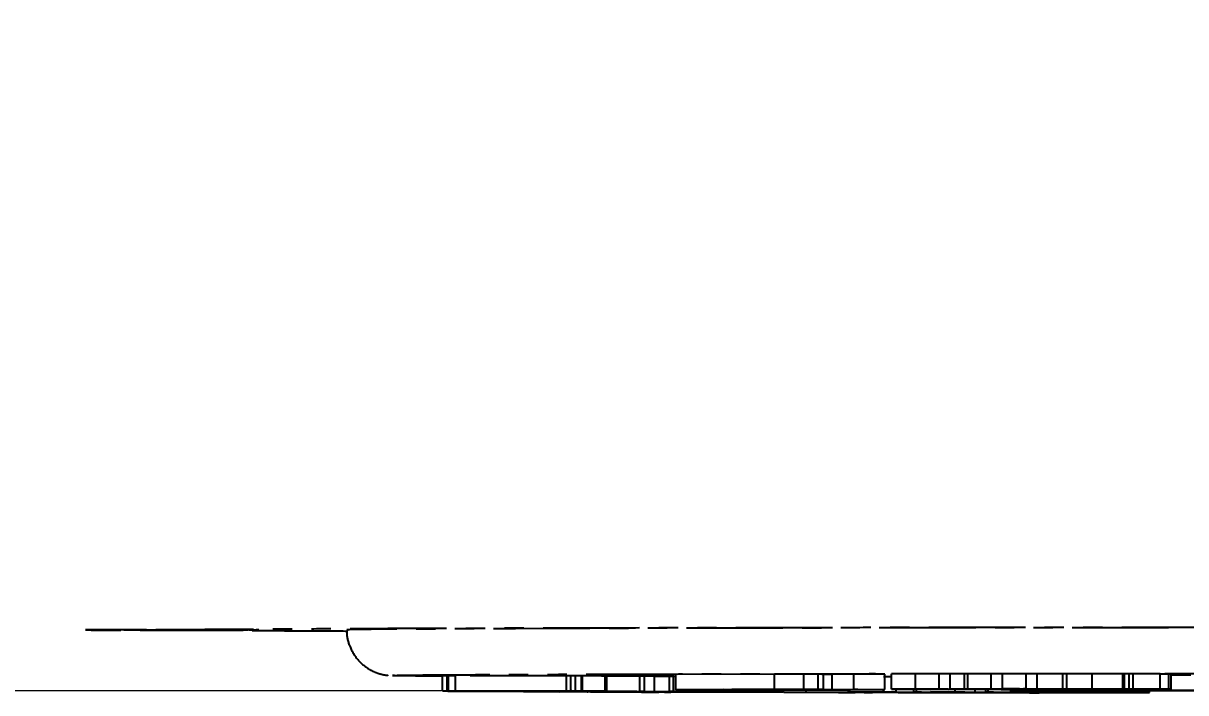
# Model space of a CAD drawing. Header units: millimetres. Extents: x 1953 to 4389, y 564 to 2287.
# Drawn here: x 2845.3 to 2921.8, y 712.4 to 756.5 of the extents above; entities that cross this region are included whole.
import ezdxf

# ---------------------------------------------------------------- set-up
doc = ezdxf.new("R2010")
doc.units = ezdxf.units.MM
doc.linetypes.add('PHANTOM', pattern=[12.7, 6.35, -1.27, 1.27, -1.27, 1.27, -1.27])
doc.layers.add('AM_5', color=3, linetype='Continuous', lineweight=25)
doc.styles.add('SLDTEXTSTYLE1', font='txt.shx', dxfattribs={"width": 0.7, "bigfont": 'gbcbig.shx'})
doc.dimstyles.new('SLDDIMSTYLE12$0', dxfattribs={"dimtxt": 12, "dimasz": 10, "dimexe": 0, "dimexo": 0.0625, "dimgap": 0.875, "dimtad": 1, "dimdec": 1, "dimlfac": 1.8, "dimrnd": 1e-09, "dimzin": 12, "dimdsep": 46, "dimtxsty": 'SLDTEXTSTYLE1', "dimcen": 0.09, "dimdle": 8.16, "dimclrd": 3, "dimclre": 3, "dimadec": 0, "dimazin": 3, "dimtfac": 1, "dimtdec": 1, "dimtofl": 0, "dimtmove": 0, "dimatfit": 3, "dimfxl": 0, "dimfrac": 2, "dimtolj": 1, "dimlwd": 5, "dimlwe": 5, "dimarcsym": 0})

# ---------------------------------------------------------------- blocks, each defined once
blk = doc.blocks.new('*D68')
at = {"layer": 'AM_5', "color": 3, "lineweight": 5, "transparency": 16777216}
blk.add_line((2873.724, 757.634), (2744.271, 757.634), dxfattribs=at)
at = {"layer": 'AM_5', "color": 3, "linetype": 'Continuous', "lineweight": 5, "transparency": 16777216}
for p, q in [((2744.271, 747.634), (2744.271, 722.562)), ((2872.828, 712.562), (2744.271, 712.562))]:
    blk.add_line(p, q, dxfattribs=at)
at = {"layer": 'AM_5', "color": 3, "transparency": 16777216}
for points in [[(2742.604, 747.634), (2745.937, 747.634), (2744.271, 757.634)], [(2742.604, 722.562), (2745.937, 722.562), (2744.271, 712.562)]]:
    blk.add_solid(points, dxfattribs=at)
at = {"layer": 'Defpoints', "color": 0, "transparency": 16777216}
for p in [(2873.786, 757.634), (2744.271, 712.562), (2872.891, 712.562)]:
    blk.add_point(p, dxfattribs=at)
at = {"layer": 'AM_5', "color": 0, "transparency": 16777216, "insert": (2737.396, 735.098), "char_height": 12, "attachment_point": 5, "rotation": 90, "style": 'SLDTEXTSTYLE1'}
blk.add_mtext('\\A1;45', dxfattribs=at)

msp = doc.modelspace()

# ---------------------------------------------------------------- linework, layer by layer
at = {"color": 7, "linetype": 'PHANTOM', "lineweight": 25}
for p, q in [((2869.586, 713.579), (2869.64, 713.582)), ((2873.197, 713.562), (2872.891, 713.562)), ((2872.891, 712.562), (2872.891, 713.562)), ((2873.261, 713.561), (2873.197, 713.562)), ((2873.197, 712.562), (2873.197, 713.562)), ((2873.261, 713.561), (2873.261, 712.561)), ((2881.051, 713.563), (2873.75, 713.56)), ((2873.75, 712.56), (2873.75, 713.56)), ((2881.051, 712.563), (2881.051, 713.563)), ((2881.629, 713.565), (2881.323, 713.565)), ((2881.323, 712.565), (2881.323, 713.565)), ((2882.039, 713.56), (2881.629, 713.565)), ((2881.629, 712.565), (2881.629, 713.565)), ((2882.095, 713.558), (2882.039, 713.56)), ((2882.039, 712.56), (2882.039, 713.56)), ((2882.098, 712.558), (2882.098, 713.558)), ((2883.599, 712.547), (2883.599, 713.547)), ((2883.702, 712.545), (2883.702, 713.545)), ((2885.867, 713.528), (2883.702, 713.525)), ((2885.867, 712.528), (2885.867, 713.528)), ((2886.159, 713.53), (2885.882, 713.529)), ((2885.882, 712.529), (2885.882, 713.529)), ((2886.845, 713.527), (2886.159, 713.53)), ((2886.159, 713.53), (2886.159, 712.53)), ((2886.845, 712.527), (2886.845, 713.527)), ((2887.822, 713.519), (2886.845, 713.518)), ((2888.099, 713.522), (2887.822, 713.521)), ((2887.822, 712.521), (2887.822, 713.521)), ((2888.244, 713.521), (2888.099, 713.522)), ((2888.099, 712.522), (2888.099, 713.522)), ((2894.735, 713.666), (2888.244, 713.646)), ((2888.244, 712.646), (2888.244, 713.646)), ((2896.666, 713.67), (2894.735, 713.669)), ((2894.735, 712.669), (2894.735, 713.669)), ((2896.666, 712.67), (2896.666, 713.67)), ((2897.619, 713.666), (2896.666, 713.665)), ((2897.619, 712.666), (2897.619, 713.666)), ((2898.538, 713.655), (2897.966, 713.656)), ((2897.966, 712.656), (2897.966, 713.656)), ((2899.967, 713.659), (2898.538, 713.655)), ((2898.538, 712.655), (2898.538, 713.655)), ((2901.993, 713.664), (2899.967, 713.663)), ((2899.967, 712.663), (2899.967, 713.663)), ((2901.993, 712.664), (2901.993, 713.664)), ((2904.027, 713.682), (2902.448, 713.68)), ((2902.448, 712.68), (2902.448, 713.68)), ((2905.589, 713.689), (2904.027, 713.689)), ((2904.027, 712.689), (2904.027, 713.689)), ((2905.589, 712.689), (2905.589, 713.689)), ((2906.303, 713.685), (2905.589, 713.687)), ((2907.238, 713.686), (2906.303, 713.685)), ((2906.303, 712.685), (2906.303, 713.685)), ((2907.469, 713.689), (2907.238, 713.686)), ((2907.238, 712.686), (2907.238, 713.686)), ((2908.992, 713.688), (2907.469, 713.689)), ((2907.469, 712.689), (2907.469, 713.689)), ((2909.753, 713.69), (2908.992, 713.689)), ((2908.992, 712.689), (2908.992, 713.689)), ((2911.317, 713.697), (2909.753, 713.697)), ((2909.753, 712.697), (2909.753, 713.697)), ((2911.317, 712.697), (2911.317, 713.697)), ((2912.031, 713.693), (2911.317, 713.695)), ((2913.723, 713.695), (2912.031, 713.693)), ((2912.031, 712.693), (2912.031, 713.693)), ((2913.978, 713.698), (2913.723, 713.695)), ((2913.723, 712.695), (2913.723, 713.695)), ((2915.642, 713.697), (2913.978, 713.698)), ((2913.978, 712.698), (2913.978, 713.698)), ((2915.642, 712.697), (2915.642, 713.697)), ((2917.782, 713.691), (2917.669, 713.691)), ((2917.669, 712.691), (2917.669, 713.691)), ((2917.782, 712.691), (2917.782, 713.691)), ((2918.087, 713.682), (2917.782, 713.681)), ((2918.357, 713.684), (2918.087, 713.682)), ((2918.087, 712.682), (2918.087, 713.682)), ((2920.122, 713.683), (2918.357, 713.684)), ((2918.357, 712.684), (2918.357, 713.684)), ((2920.122, 712.683), (2920.122, 713.683)), ((2920.692, 712.674), (2920.692, 713.674)), ((2920.857, 712.673), (2920.857, 713.673)), ((2873.282, 712.557), (2872.891, 712.562)), ((2872.891, 712.562), (2873.197, 712.562)), ((2873.197, 712.562), (2873.261, 712.561)), ((2873.572, 712.558), (2873.588, 712.557)), ((2873.75, 712.56), (2881.051, 712.563)), ((2881.197, 712.561), (2873.896, 712.559)), ((2874.744, 712.559), (2874.744, 712.543)), ((2878.196, 712.553), (2878.196, 712.56)), ((2878.207, 712.521), (2878.485, 712.522)), ((2879.153, 712.517), (2878.207, 712.521)), ((2878.485, 712.522), (2878.674, 712.521)), ((2879.431, 712.518), (2879.153, 712.517)), ((2879.242, 712.518), (2879.431, 712.518)), ((2879.255, 712.52), (2885.867, 712.528)), ((2885.639, 712.527), (2879.398, 712.52)), ((2879.431, 712.518), (2879.431, 712.52)), ((2880.596, 712.511), (2885.687, 712.526)), ((2880.596, 712.511), (2880.596, 712.521)), ((2880.739, 712.511), (2880.596, 712.511)), ((2887.997, 712.519), (2880.739, 712.511)), ((2881.378, 712.564), (2881.323, 712.565)), ((2881.323, 712.565), (2881.629, 712.565)), ((2881.629, 712.565), (2882.039, 712.56)), ((2882.039, 712.56), (2882.021, 712.558)), ((2886.845, 712.527), (2882.397, 712.514)), ((2882.397, 712.514), (2882.445, 712.513)), ((2882.445, 712.513), (2887.855, 712.519)), ((2882.445, 712.513), (2882.445, 712.514)), ((2882.597, 712.513), (2882.597, 712.505)), ((2882.941, 712.503), (2882.634, 712.504)), ((2885.21, 712.516), (2885.21, 712.513)), ((2885.687, 712.526), (2885.639, 712.527)), ((2885.882, 712.529), (2886.159, 712.53)), ((2886.025, 712.529), (2885.882, 712.529)), ((2887.67, 712.489), (2885.984, 712.494)), ((2885.984, 712.494), (2886.227, 712.494)), ((2886.159, 712.53), (2886.845, 712.527)), ((2886.227, 712.494), (2886.52, 712.493)), ((2887.134, 712.493), (2892.798, 712.503)), ((2887.622, 712.49), (2887.913, 712.49)), ((2893.278, 712.501), (2887.655, 712.492)), ((2887.913, 712.49), (2887.67, 712.489)), ((2887.822, 712.521), (2888.099, 712.522)), ((2888.011, 712.521), (2887.822, 712.521)), ((2887.847, 712.505), (2887.847, 712.519)), ((2887.855, 712.519), (2887.855, 712.521)), ((2887.913, 712.49), (2887.913, 712.492)), ((2888.099, 712.522), (2889.045, 712.518)), ((2888.244, 712.646), (2894.986, 712.667)), ((2889.112, 712.646), (2888.244, 712.646)), ((2888.768, 712.517), (2888.579, 712.518)), ((2889.045, 712.518), (2888.768, 712.517)), ((2889.045, 712.518), (2889.045, 712.646)), ((2891.385, 712.654), (2889.885, 712.649)), ((2890.05, 712.645), (2890.05, 712.65)), ((2890.05, 712.645), (2890.052, 712.645)), ((2890.052, 712.645), (2890.052, 712.65)), ((2890.394, 712.506), (2892.222, 712.507)), ((2890.548, 712.505), (2890.394, 712.506)), ((2890.609, 712.513), (2890.609, 712.645)), ((2890.989, 712.511), (2890.989, 712.645)), ((2896.016, 712.647), (2891.385, 712.654)), ((2893.355, 712.66), (2891.937, 712.656)), ((2891.937, 712.656), (2896.568, 712.649)), ((2892.222, 712.507), (2892.222, 712.645)), ((2892.222, 712.507), (2895.3, 712.499)), ((2892.937, 712.64), (2894.082, 712.641)), ((2897.986, 712.653), (2893.355, 712.66)), ((2893.471, 712.647), (2893.471, 712.651)), ((2894.023, 712.496), (2893.821, 712.496)), ((2896.666, 712.67), (2893.907, 712.662)), ((2893.907, 712.662), (2897.565, 712.656)), ((2895.3, 712.499), (2894.023, 712.496)), ((2894.032, 712.645), (2894.032, 712.65)), ((2894.082, 712.641), (2894.082, 712.65)), ((2894.082, 712.641), (2896.016, 712.647)), ((2901.993, 712.664), (2894.424, 712.64)), ((2894.735, 712.669), (2896.666, 712.67)), ((2894.986, 712.667), (2894.735, 712.669)), ((2895.3, 712.499), (2895.3, 712.643)), ((2895.315, 712.643), (2895.315, 712.475)), ((2895.934, 712.665), (2895.934, 712.668)), ((2895.934, 712.665), (2897.619, 712.666)), ((2896.568, 712.655), (2896.568, 712.649)), ((2896.568, 712.649), (2897.986, 712.653)), ((2896.795, 712.648), (2896.795, 712.483)), ((2897.966, 712.656), (2898.538, 712.655)), ((2898.538, 712.655), (2900.234, 712.66)), ((2898.943, 712.466), (2899.124, 712.467)), ((2901, 712.463), (2898.943, 712.466)), ((2899.124, 712.467), (2899.422, 712.466)), ((2899.746, 712.626), (2899.514, 712.625)), ((2899.746, 712.626), (2899.746, 712.657)), ((2899.967, 712.663), (2901.993, 712.664)), ((2900.234, 712.66), (2899.967, 712.663)), ((2900.048, 712.467), (2904.323, 712.48)), ((2902.707, 712.472), (2900.734, 712.466)), ((2900.88, 712.464), (2900.88, 712.466)), ((2901.181, 712.464), (2901.181, 712.467)), ((2901.919, 712.486), (2901.919, 712.664)), ((2902.448, 712.68), (2905.543, 712.684)), ((2903.308, 712.679), (2902.448, 712.68)), ((2904.034, 712.47), (2902.707, 712.472)), ((2902.756, 712.482), (2902.756, 712.68)), ((2905.009, 712.479), (2902.886, 712.472)), ((2902.886, 712.472), (2903.957, 712.471)), ((2903.918, 712.481), (2903.918, 712.681)), ((2903.918, 712.481), (2904.097, 712.482)), ((2904.175, 712.481), (2903.918, 712.481)), ((2903.957, 712.471), (2903.957, 712.475)), ((2904.027, 712.689), (2905.589, 712.689)), ((2904.097, 712.482), (2904.097, 712.681)), ((2904.097, 712.482), (2906.627, 712.478)), ((2904.506, 712.458), (2904.506, 712.477)), ((2905.299, 712.683), (2904.598, 712.682)), ((2904.654, 712.459), (2904.654, 712.478)), ((2904.998, 712.67), (2904.998, 712.682)), ((2904.998, 712.67), (2905.34, 712.675)), ((2905.206, 712.67), (2904.998, 712.67)), ((2905.589, 712.689), (2905.443, 712.688)), ((2905.443, 712.688), (2906.303, 712.685)), ((2905.54, 712.459), (2909.093, 712.473)), ((2906.232, 712.478), (2905.633, 712.479)), ((2906.167, 712.665), (2918.087, 712.682)), ((2907.025, 712.665), (2906.167, 712.665)), ((2908.135, 712.466), (2906.272, 712.458)), ((2906.29, 712.682), (2906.281, 712.681)), ((2906.303, 712.685), (2907.238, 712.686)), ((2909.039, 712.688), (2906.527, 712.684)), ((2906.527, 712.684), (2906.938, 712.683)), ((2906.627, 712.478), (2906.627, 712.665)), ((2906.781, 712.472), (2907.225, 712.474)), ((2906.938, 712.683), (2906.938, 712.685)), ((2907.238, 712.686), (2907.469, 712.689)), ((2907.433, 712.672), (2915.206, 712.682)), ((2908.296, 712.671), (2907.433, 712.672)), ((2907.469, 712.689), (2909.039, 712.688)), ((2907.958, 712.473), (2907.958, 712.667)), ((2909.46, 712.464), (2908.135, 712.466)), ((2909.825, 712.472), (2908.285, 712.466)), ((2908.285, 712.466), (2909.611, 712.465)), ((2912.991, 712.673), (2908.317, 712.667)), ((2909.054, 712.676), (2908.363, 712.674)), ((2908.649, 712.475), (2908.649, 712.668)), ((2908.879, 712.474), (2908.649, 712.475)), ((2908.649, 712.475), (2908.8, 712.475)), ((2908.8, 712.475), (2908.8, 712.668)), ((2908.8, 712.475), (2913.284, 712.47)), ((2908.992, 712.689), (2911.271, 712.692)), ((2909.853, 712.688), (2908.992, 712.689)), ((2909.039, 712.688), (2909.039, 712.689)), ((2909.093, 712.473), (2909.157, 712.473)), ((2917.124, 712.684), (2909.588, 712.674)), ((2909.611, 712.465), (2909.611, 712.471)), ((2909.658, 712.658), (2909.658, 712.669)), ((2909.866, 712.657), (2909.658, 712.658)), ((2909.727, 712.683), (2909.727, 712.688)), ((2909.753, 712.697), (2911.317, 712.697)), ((2911.4, 712.466), (2909.934, 712.46)), ((2910.294, 712.67), (2910.294, 712.606)), ((2910.294, 712.604), (2910.294, 712.606)), ((2910.294, 712.606), (2920.182, 712.606)), ((2911.334, 712.604), (2910.294, 712.604)), ((2910.294, 712.545), (2910.294, 712.604)), ((2910.294, 712.542), (2910.294, 712.545)), ((2910.294, 712.545), (2911.334, 712.545)), ((2918.372, 712.542), (2910.294, 712.542)), ((2911.714, 712.471), (2910.433, 712.472)), ((2910.711, 712.679), (2910.711, 712.694)), ((2910.937, 712.678), (2910.711, 712.679)), ((2910.973, 712.669), (2910.973, 712.671)), ((2910.973, 712.669), (2912.624, 712.669)), ((2910.977, 712.466), (2910.977, 712.472)), ((2910.977, 712.466), (2911.127, 712.466)), ((2911.127, 712.466), (2911.127, 712.472)), ((2911.127, 712.466), (2911.4, 712.466)), ((2911.317, 712.697), (2911.134, 712.696)), ((2911.134, 712.696), (2912.031, 712.693)), ((2911.238, 712.687), (2911.142, 712.691)), ((2911.219, 712.453), (2914.001, 712.468)), ((2911.219, 712.453), (2911.219, 712.465)), ((2911.334, 712.545), (2911.334, 712.604)), ((2911.4, 712.466), (2911.4, 712.471)), ((2914.134, 712.466), (2911.508, 712.453)), ((2912.031, 712.693), (2913.723, 712.695)), ((2912.624, 712.669), (2912.116, 712.668)), ((2915.642, 712.697), (2912.311, 712.692)), ((2912.624, 712.669), (2912.624, 712.673)), ((2912.941, 712.466), (2912.662, 712.466)), ((2912.753, 712.664), (2912.753, 712.673)), ((2912.902, 712.663), (2912.753, 712.664)), ((2912.894, 712.548), (2912.894, 712.601)), ((2913.284, 712.47), (2912.941, 712.466)), ((2914.933, 712.667), (2912.991, 712.673)), ((2913.284, 712.47), (2913.284, 712.542)), ((2913.435, 712.469), (2913.435, 712.542)), ((2913.435, 712.469), (2913.552, 712.47)), ((2913.724, 712.469), (2913.435, 712.469)), ((2913.552, 712.542), (2913.552, 712.47)), ((2913.552, 712.47), (2914.949, 712.468)), ((2913.723, 712.695), (2913.978, 712.698)), ((2920.122, 712.683), (2913.811, 712.675)), ((2913.811, 712.675), (2915.791, 712.668)), ((2913.978, 712.698), (2915.642, 712.697)), ((2914.001, 712.468), (2914.046, 712.468)), ((2914.702, 712.684), (2914.052, 712.682)), ((2914.23, 712.466), (2914.134, 712.466)), ((2914.991, 712.448), (2914.23, 712.466)), ((2914.949, 712.468), (2914.949, 712.542)), ((2914.949, 712.468), (2915.673, 712.452)), ((2915.206, 712.682), (2915.46, 712.685)), ((2915.46, 712.685), (2917.124, 712.684)), ((2915.66, 712.675), (2915.66, 712.677)), ((2915.75, 712.674), (2915.66, 712.675)), ((2915.673, 712.452), (2915.673, 712.542)), ((2915.769, 712.452), (2915.769, 712.542)), ((2915.771, 712.577), (2915.771, 712.601)), ((2919.579, 712.577), (2915.771, 712.577)), ((2919.733, 712.574), (2915.771, 712.574)), ((2915.771, 712.574), (2915.771, 712.548)), ((2915.791, 712.668), (2915.791, 712.677)), ((2916.136, 712.666), (2916.136, 712.678)), ((2917.331, 712.604), (2919.232, 712.604)), ((2917.331, 712.545), (2917.331, 712.574)), ((2917.331, 712.545), (2918.372, 712.545)), ((2917.384, 712.466), (2917.384, 712.542)), ((2917.769, 712.465), (2917.384, 712.466)), ((2917.384, 712.466), (2917.501, 712.466)), ((2917.501, 712.466), (2917.501, 712.542)), ((2917.501, 712.466), (2919.427, 712.464)), ((2917.669, 712.691), (2917.782, 712.691)), ((2918.087, 712.682), (2918.357, 712.684)), ((2918.357, 712.684), (2920.122, 712.683)), ((2918.372, 712.545), (2918.372, 712.574)), ((2918.372, 712.545), (2918.372, 712.542)), ((2919.427, 712.464), (2919.31, 712.464)), ((2919.427, 712.464), (2919.427, 712.574)), ((2925.3, 712.542), (2919.733, 712.574)), ((2920.182, 712.606), (2920.182, 712.672)), ((2900.88, 712.464), (2901.181, 712.464)), ((2901.181, 712.464), (2901, 712.463)), ((2904.506, 712.458), (2904.654, 712.459)), ((2909.173, 712.453), (2904.506, 712.458)), ((2904.654, 712.459), (2904.93, 712.459)), ((2906.484, 712.457), (2906.484, 712.459)), ((2906.484, 712.457), (2907.675, 712.456)), ((2907.675, 712.456), (2907.675, 712.464)), ((2910.643, 712.456), (2909.173, 712.453)), ((2909.661, 712.46), (2909.761, 712.461)), ((2909.934, 712.46), (2909.661, 712.46)), ((2910.127, 712.452), (2910.127, 712.455)), ((2910.127, 712.452), (2910.244, 712.453)), ((2912.053, 712.45), (2910.127, 712.452)), ((2910.244, 712.453), (2910.244, 712.455)), ((2910.244, 712.453), (2910.63, 712.452)), ((2910.464, 712.457), (2910.464, 712.462)), ((2910.464, 712.457), (2910.643, 712.456)), ((2910.63, 712.452), (2910.63, 712.456)), ((2910.643, 712.456), (2910.643, 712.463)), ((2911.786, 712.451), (2911.786, 712.454)), ((2911.786, 712.451), (2912.171, 712.451)), ((2912.171, 712.451), (2912.053, 712.45)), ((2912.171, 712.451), (2912.171, 712.456)), ((2915.28, 712.448), (2914.991, 712.448)), ((2918.335, 712.464), (2915.28, 712.448)), ((2915.673, 712.452), (2915.769, 712.452)), ((2915.769, 712.452), (2918.046, 712.464)), ((2918.046, 712.464), (2918.091, 712.464)), ((2919.31, 712.464), (2918.925, 712.464))]:
    msp.add_line(p, q, dxfattribs=at)
at = {"color": 7, "linetype": 'PHANTOM', "lineweight": 25, "flags": 128}
for points in [[(2860.786, 716.579), (2860.609, 716.576), (2860.089, 716.574), (2859.263, 716.571), (2858.186, 716.57), (2856.932, 716.568), (2855.586, 716.568), (2854.24, 716.568), (2852.986, 716.57), (2851.909, 716.571), (2851.083, 716.574), (2850.563, 716.576), (2850.386, 716.579), (2850.563, 716.582), (2851.083, 716.585), (2851.909, 716.587), (2852.986, 716.589), (2854.24, 716.59), (2855.586, 716.59), (2856.932, 716.59), (2858.186, 716.589), (2859.263, 716.587), (2860.089, 716.585), (2860.609, 716.582), (2860.786, 716.579)], [(2853.406, 716.567), (2853.337, 716.586), (2853.331, 716.589)], [(2860.361, 716.549), (2860.169, 716.568), (2860.099, 716.585)], [(3009.586, 716.579), (3009.541, 716.585), (3009.185, 716.595), (3008.475, 716.606), (3007.414, 716.617), (3006.008, 716.627), (3004.263, 716.637), (3002.189, 716.647), (2999.795, 716.656), (2997.094, 716.665), (2994.099, 716.674), (2990.825, 716.682), (2987.288, 716.69), (2983.506, 716.697), (2979.498, 716.704), (2975.283, 716.71), (2970.883, 716.715), (2966.32, 716.72), (2961.616, 716.723), (2956.795, 716.727), (2951.88, 716.729), (2946.897, 716.731), (2941.87, 716.732), (2936.824, 716.732), (2931.784, 716.731), (2926.776, 716.73), (2921.824, 716.728), (2916.954, 716.725), (2912.188, 716.722), (2907.551, 716.717), (2903.067, 716.712), (2898.757, 716.707), (2894.643, 716.701), (2890.745, 716.694), (2887.084, 716.686), (2883.676, 716.678), (2880.539, 716.67), (2877.689, 716.661), (2875.14, 716.652), (2872.905, 716.642), (2870.994, 716.632), (2869.418, 716.622), (2868.184, 716.611), (2867.297, 716.601), (2866.764, 716.59), (2866.586, 716.579), (2866.586, 716.579)]]:
    msp.add_lwpolyline(points, dxfattribs=at)
at = {"color": 7, "linetype": 'PHANTOM', "lineweight": 25}
for points, knots in [([(2853.406, 716.592), (2852.852, 716.591), (2851.719, 716.59), (2850.409, 716.587), (2849.572, 716.583), (2849.295, 716.579), (2849.572, 716.575), (2850.409, 716.571), (2851.719, 716.568), (2852.852, 716.567), (2853.406, 716.567)], [0, 0, 0, 0, 0.122089, 0.25, 0.377911, 0.5, 0.622089, 0.75, 0.877911, 1, 1, 1, 1]), ([(2860.361, 716.609), (2860.127, 716.607), (2859.652, 716.604), (2858.067, 716.598), (2855.975, 716.594), (2854.253, 716.592), (2853.406, 716.592)], [0, 0, 0, 0, 0.245796, 0.5, 0.754204, 1, 1, 1, 1]), ([(2853.406, 716.567), (2854.253, 716.566), (2855.975, 716.564), (2858.067, 716.56), (2859.652, 716.555), (2860.127, 716.551), (2860.361, 716.549)], [0, 0, 0, 0, 0.245796, 0.5, 0.754204, 1, 1, 1, 1]), ([(2923.952, 716.745), (2921.456, 716.744), (2916.419, 716.742), (2909.042, 716.736), (2901.8, 716.73), (2894.821, 716.721), (2888.218, 716.711), (2882.124, 716.699), (2876.632, 716.686), (2871.82, 716.672), (2867.757, 716.657), (2864.488, 716.641), (2861.949, 716.625), (2860.887, 716.615), (2860.361, 716.609)], [0, 0, 0, 0, 0.079959, 0.161371, 0.244142, 0.328893, 0.414217, 0.5, 0.585778, 0.671102, 0.755858, 0.838624, 0.920039, 1, 1, 1, 1]), ([(2860.361, 716.549), (2860.892, 716.544), (2861.966, 716.533), (2864.101, 716.519), (2865.904, 716.511), (2866.6, 716.508)], [0, 0, 0, 0, 0.376395, 0.759633, 1, 1, 1, 1]), ([(2866.607, 716.577), (2866.6, 716.525), (2866.551, 716.151), (2866.767, 715.449), (2867.255, 714.601), (2867.911, 714.051), (2868.498, 713.769), (2868.909, 713.65), (2869.194, 713.601), (2869.264, 713.595), (2869.306, 713.591)], [0, 0, 0, 0, 0.030661, 0.221524, 0.412563, 0.604262, 0.714262, 0.802035, 0.882755, 1, 1, 1, 1]), ([(2872.891, 713.535), (2872.672, 713.536), (2871.717, 713.542), (2870.687, 713.552), (2869.744, 713.566), (2869.639, 713.575), (2869.586, 713.579)], [0, 0, 0, 0, 0.093549, 0.407564, 0.703776, 1, 1, 1, 1]), ([(2869.64, 713.582), (2869.688, 713.585), (2869.795, 713.593), (2870.664, 713.606), (2872.145, 713.62), (2874.321, 713.633), (2877.151, 713.647), (2880.665, 713.659), (2884.819, 713.672), (2889.563, 713.683), (2894.824, 713.693), (2900.516, 713.702), (2906.539, 713.709), (2912.762, 713.715), (2919.127, 713.72), (2925.48, 713.723), (2931.819, 713.725), (2938.086, 713.726), (2944.353, 713.725), (2950.692, 713.723), (2957.044, 713.72), (2963.41, 713.715), (2969.633, 713.709), (2975.656, 713.702), (2981.348, 713.693), (2986.609, 713.683), (2991.353, 713.672), (2995.507, 713.659), (2999.021, 713.647), (3001.851, 713.633), (3004.026, 713.62), (3005.508, 713.606), (3006.379, 713.593), (3006.486, 713.585), (3006.534, 713.582)], [0, 0, 0, 0, 0.023828, 0.053273, 0.084485, 0.115699, 0.147957, 0.180726, 0.213842, 0.247136, 0.28043, 0.313546, 0.346314, 0.378573, 0.409785, 0.440999, 0.470442, 0.499888, 0.529332, 0.558778, 0.58999, 0.621203, 0.653462, 0.68623, 0.719347, 0.752641, 0.785934, 0.819051, 0.851819, 0.884078, 0.915289, 0.946503, 0.975948, 1, 1, 1, 1]), ([(2873.75, 713.56), (2873.682, 713.56), (2873.581, 713.56), (2873.452, 713.56), (2873.369, 713.561), (2873.298, 713.561), (2873.275, 713.561), (2873.261, 713.561)], [0, 0, 0, 0, 0.282258, 0.415886, 0.550305, 0.716557, 1, 1, 1, 1]), ([(2881.379, 713.564), (2881.381, 713.564), (2881.386, 713.564), (2881.34, 713.563), (2881.249, 713.563), (2881.144, 713.563), (2881.071, 713.563), (2881.051, 713.563)], [0, 0, 0, 0, 0.132695, 0.344902, 0.557282, 0.875523, 1, 1, 1, 1]), ([(2883.599, 713.547), (2883.469, 713.548), (2883.226, 713.549), (2882.624, 713.55), (2882.224, 713.55), (2882.098, 713.55)], [0, 0, 0, 0, 0.440415, 0.822801, 1, 1, 1, 1]), ([(2883.682, 713.545), (2883.677, 713.546), (2883.671, 713.546), (2883.61, 713.547), (2883.599, 713.547)], [0, 0, 0, 0, 0.8307195, 1, 1, 1, 1]), ([(2897.966, 713.656), (2897.931, 713.656), (2897.869, 713.658), (2897.743, 713.659), (2897.658, 713.66), (2897.619, 713.661)], [0, 0, 0, 0, 0.408182, 0.725272, 1, 1, 1, 1]), ([(2902.448, 713.485), (2902.433, 713.485), (2902.336, 713.485), (2902.11, 713.486), (2901.919, 713.486)], [0, 0, 0, 0, 0.156668, 1, 1, 1, 1]), ([(2917.669, 713.691), (2916.999, 713.691), (2916.321, 713.69), (2915.651, 713.69), (2915.642, 713.69)], [0, 0, 0, 0, 0.986687, 1, 1, 1, 1]), ([(2920.692, 713.674), (2920.58, 713.674), (2920.422, 713.675), (2920.191, 713.675), (2920.122, 713.675)], [0, 0, 0, 0, 0.700719, 1, 1, 1, 1]), ([(2920.855, 713.673), (2920.842, 713.673), (2920.815, 713.674), (2920.735, 713.674), (2920.692, 713.674)], [0, 0, 0, 0, 0.457866, 1, 1, 1, 1]), ([(2922.152, 713.606), (2922.045, 713.606), (2921.625, 713.606), (2921.185, 713.606), (2920.857, 713.606)], [0, 0, 0, 0, 0.254888, 1, 1, 1, 1]), ([(2873.261, 712.561), (2873.279, 712.561), (2873.305, 712.561), (2873.4, 712.56), (2873.495, 712.56), (2873.615, 712.56), (2873.704, 712.56), (2873.75, 712.56)], [0, 0, 0, 0, 0.35696, 0.506296, 0.628832, 0.807113, 1, 1, 1, 1]), ([(2878.472, 712.551), (2877.804, 712.551), (2876.742, 712.551), (2875.348, 712.551), (2874.414, 712.552), (2873.703, 712.554), (2873.404, 712.556), (2873.301, 712.557), (2873.282, 712.557)], [0, 0, 0, 0, 0.298114, 0.474394, 0.620068, 0.765882, 0.956507, 1, 1, 1, 1]), ([(2873.896, 712.559), (2873.846, 712.559), (2873.758, 712.559), (2873.657, 712.558), (2873.594, 712.558), (2873.585, 712.558), (2873.581, 712.558)], [0, 0, 0, 0, 0.290202, 0.50382, 0.763034, 1, 1, 1, 1]), ([(2873.588, 712.557), (2873.682, 712.557), (2873.862, 712.555), (2874.539, 712.554), (2875.555, 712.553), (2876.823, 712.553), (2877.758, 712.553), (2878.196, 712.553)], [0, 0, 0, 0, 0.1795953, 0.3437589, 0.4958271, 0.7636966, 1, 1, 1, 1]), ([(2874.775, 712.543), (2874.767, 712.543), (2874.725, 712.544), (2875.019, 712.545), (2875.703, 712.547), (2876.921, 712.549), (2877.918, 712.55), (2878.41, 712.55)], [0, 0, 0, 0, 0.036608, 0.183936, 0.408772, 0.708665, 1, 1, 1, 1]), ([(2880.072, 712.538), (2879.417, 712.538), (2878.304, 712.537), (2876.803, 712.538), (2875.815, 712.538), (2875.14, 712.54), (2874.939, 712.541), (2874.834, 712.541)], [0, 0, 0, 0, 0.333285, 0.566687, 0.735011, 0.863042, 1, 1, 1, 1]), ([(2875.135, 712.542), (2875.104, 712.542), (2875.045, 712.543), (2875.236, 712.544), (2875.695, 712.545), (2876.84, 712.547), (2877.944, 712.548), (2878.693, 712.548)], [0, 0, 0, 0, 0.098439, 0.192959, 0.327087, 0.54288, 1, 1, 1, 1]), ([(2879.789, 712.54), (2879.144, 712.54), (2878.153, 712.539), (2876.865, 712.539), (2876.084, 712.539), (2875.551, 712.54), (2875.257, 712.541), (2875.167, 712.541), (2875.135, 712.542)], [0, 0, 0, 0, 0.386905, 0.593845, 0.741486, 0.842547, 0.944349, 1, 1, 1, 1]), ([(2878.196, 712.553), (2878.856, 712.553), (2879.81, 712.554), (2880.896, 712.555), (2881.48, 712.556), (2881.644, 712.557), (2881.727, 712.558)], [0, 0, 0, 0, 0.452303, 0.653993, 0.826668, 1, 1, 1, 1]), ([(2878.41, 712.55), (2879.066, 712.551), (2880.185, 712.551), (2881.665, 712.551), (2882.636, 712.55), (2883.292, 712.549), (2883.494, 712.547), (2883.599, 712.547)], [0, 0, 0, 0, 0.335879, 0.572344, 0.731569, 0.859032, 1, 1, 1, 1]), ([(2882.012, 712.557), (2881.896, 712.556), (2881.664, 712.555), (2880.831, 712.553), (2879.719, 712.552), (2878.868, 712.551), (2878.472, 712.551)], [0, 0, 0, 0, 0.221306, 0.442951, 0.740483, 1, 1, 1, 1]), ([(2878.674, 712.521), (2878.715, 712.521), (2878.774, 712.52), (2878.9, 712.52), (2879.015, 712.52), (2879.138, 712.52), (2879.216, 712.52), (2879.255, 712.52)], [0, 0, 0, 0, 0.3460999, 0.4934666, 0.642693, 0.8205684, 1, 1, 1, 1]), ([(2878.693, 712.548), (2879.341, 712.549), (2880.337, 712.549), (2881.626, 712.549), (2882.391, 712.549), (2882.898, 712.548), (2883.149, 712.547), (2883.226, 712.547), (2883.249, 712.547)], [0, 0, 0, 0, 0.397346, 0.609831, 0.759517, 0.858592, 0.95839, 1, 1, 1, 1]), ([(2879.398, 712.52), (2879.352, 712.52), (2879.272, 712.52), (2879.196, 712.519), (2879.163, 712.519), (2879.176, 712.519), (2879.22, 712.519), (2879.242, 712.518)], [0, 0, 0, 0, 0.227355, 0.388209, 0.549679, 0.776891, 1, 1, 1, 1]), ([(2883.249, 712.547), (2883.285, 712.546), (2883.352, 712.546), (2883.249, 712.545), (2882.952, 712.544), (2881.984, 712.542), (2880.831, 712.541), (2879.917, 712.54), (2879.789, 712.54)], [0, 0, 0, 0, 0.099013, 0.188639, 0.277978, 0.435263, 0.920804, 1, 1, 1, 1]), ([(2883.599, 712.547), (2883.655, 712.546), (2883.768, 712.545), (2883.489, 712.543), (2882.727, 712.541), (2881.55, 712.539), (2880.53, 712.539), (2880.072, 712.538)], [0, 0, 0, 0, 0.14267, 0.2869, 0.459199, 0.757548, 1, 1, 1, 1]), ([(2881.051, 712.563), (2881.123, 712.563), (2881.228, 712.563), (2881.333, 712.563), (2881.385, 712.564), (2881.399, 712.564), (2881.386, 712.564), (2881.378, 712.564)], [0, 0, 0, 0, 0.30393, 0.439412, 0.57524, 0.766538, 1, 1, 1, 1]), ([(2881.733, 712.56), (2881.714, 712.56), (2881.677, 712.561), (2881.582, 712.561), (2881.463, 712.561), (2881.369, 712.561), (2881.277, 712.561), (2881.221, 712.561), (2881.197, 712.561)], [0, 0, 0, 0, 0.292195, 0.587448, 0.712259, 0.818051, 0.924072, 1, 1, 1, 1]), ([(2881.751, 712.559), (2881.761, 712.559), (2881.78, 712.559), (2881.749, 712.56), (2881.733, 712.56)], [0, 0, 0, 0, 0.508302, 1, 1, 1, 1]), ([(2882.628, 712.505), (2882.623, 712.505), (2882.599, 712.507), (2883.005, 712.509), (2883.878, 712.511), (2884.757, 712.513), (2885.21, 712.513)], [0, 0, 0, 0, 0.075612, 0.323708, 0.651392, 1, 1, 1, 1]), ([(2888.385, 712.503), (2887.802, 712.502), (2886.809, 712.501), (2885.326, 712.5), (2884.254, 712.501), (2883.445, 712.501), (2883.111, 712.502), (2882.941, 712.503)], [0, 0, 0, 0, 0.333528, 0.567546, 0.735799, 0.864912, 1, 1, 1, 1]), ([(2883.203, 712.503), (2883.127, 712.503), (2882.979, 712.504), (2883.003, 712.505), (2883.274, 712.507), (2884.146, 712.509), (2885.102, 712.511), (2885.747, 712.511)], [0, 0, 0, 0, 0.098651, 0.191047, 0.328598, 0.547094, 1, 1, 1, 1]), ([(2887.847, 712.505), (2887.277, 712.504), (2886.403, 712.503), (2885.196, 712.502), (2884.4, 712.502), (2883.803, 712.502), (2883.417, 712.502), (2883.258, 712.503), (2883.203, 712.503)], [0, 0, 0, 0, 0.386956, 0.593793, 0.740338, 0.842099, 0.944778, 1, 1, 1, 1]), ([(2885.21, 712.513), (2885.795, 712.514), (2886.796, 712.515), (2888.265, 712.516), (2889.312, 712.515), (2890.101, 712.515), (2890.435, 712.514), (2890.609, 712.513)], [0, 0, 0, 0, 0.336368, 0.574645, 0.731944, 0.859761, 1, 1, 1, 1]), ([(2885.747, 712.511), (2886.321, 712.512), (2887.196, 712.513), (2888.427, 712.514), (2889.215, 712.514), (2889.796, 712.514), (2890.13, 712.513), (2890.265, 712.513), (2890.303, 712.513)], [0, 0, 0, 0, 0.397528, 0.607391, 0.759995, 0.859904, 0.960457, 1, 1, 1, 1]), ([(2885.867, 712.528), (2885.917, 712.528), (2885.998, 712.528), (2886.081, 712.528), (2886.113, 712.528), (2886.105, 712.529), (2886.057, 712.529), (2886.025, 712.529)], [0, 0, 0, 0, 0.2393069, 0.3883408, 0.5382316, 0.6776492, 1, 1, 1, 1]), ([(2886.52, 712.493), (2886.578, 712.493), (2886.659, 712.493), (2886.811, 712.493), (2886.935, 712.493), (2887.046, 712.493), (2887.11, 712.493), (2887.134, 712.493)], [0, 0, 0, 0, 0.362826, 0.512382, 0.662913, 0.871019, 1, 1, 1, 1]), ([(2887.655, 712.492), (2887.609, 712.492), (2887.535, 712.492), (2887.492, 712.491), (2887.496, 712.491), (2887.497, 712.491)], [0, 0, 0, 0, 0.535075, 0.860931, 1, 1, 1, 1]), ([(2887.498, 712.491), (2887.513, 712.491), (2887.54, 712.491), (2887.597, 712.491), (2887.622, 712.49)], [0, 0, 0, 0, 0.575503, 1, 1, 1, 1]), ([(2890.303, 712.513), (2890.384, 712.513), (2890.538, 712.512), (2890.572, 712.511), (2890.427, 712.51), (2889.713, 712.507), (2888.744, 712.506), (2887.945, 712.505), (2887.847, 712.505)], [0, 0, 0, 0, 0.099186, 0.189605, 0.279846, 0.434014, 0.930829, 1, 1, 1, 1]), ([(2887.855, 712.519), (2887.905, 712.519), (2887.986, 712.519), (2888.069, 712.52), (2888.101, 712.52), (2888.093, 712.52), (2888.044, 712.52), (2888.011, 712.521)], [0, 0, 0, 0, 0.239079, 0.388006, 0.537788, 0.677074, 1, 1, 1, 1]), ([(2888.579, 712.518), (2888.545, 712.518), (2888.486, 712.519), (2888.357, 712.519), (2888.237, 712.519), (2888.114, 712.519), (2888.038, 712.519), (2887.997, 712.519)], [0, 0, 0, 0, 0.282446, 0.488833, 0.649378, 0.810868, 1, 1, 1, 1]), ([(2890.952, 712.51), (2890.851, 712.509), (2890.576, 712.507), (2889.647, 712.505), (2888.777, 712.503), (2888.385, 712.503)], [0, 0, 0, 0, 0.242788, 0.658331, 1, 1, 1, 1]), ([(2889.885, 712.649), (2889.794, 712.649), (2889.611, 712.648), (2889.337, 712.647), (2889.194, 712.646), (2889.112, 712.646)], [0, 0, 0, 0, 0.297154, 0.594531, 1, 1, 1, 1]), ([(2893.299, 712.644), (2893.002, 712.644), (2892.411, 712.645), (2891.317, 712.645), (2890.531, 712.645), (2890.05, 712.645)], [0, 0, 0, 0, 0.280043, 0.559301, 1, 1, 1, 1]), ([(2890.052, 712.645), (2890.362, 712.646), (2890.982, 712.646), (2891.839, 712.647), (2892.521, 712.647), (2893.038, 712.647), (2893.322, 712.647), (2893.453, 712.647), (2893.471, 712.647)], [0, 0, 0, 0, 0.2778733, 0.555831, 0.7571621, 0.8707407, 0.982618, 1, 1, 1, 1]), ([(2892.912, 712.504), (2892.773, 712.505), (2892.566, 712.505), (2892.209, 712.506), (2891.716, 712.506), (2891.168, 712.505), (2890.719, 712.505), (2890.548, 712.505)], [0, 0, 0, 0, 0.240793, 0.359777, 0.461711, 0.794413, 1, 1, 1, 1]), ([(2890.609, 712.513), (2890.755, 712.513), (2890.977, 712.512), (2890.954, 712.511), (2890.947, 712.511)], [0, 0, 0, 0, 0.659487, 1, 1, 1, 1]), ([(2892.798, 712.503), (2892.837, 712.503), (2892.939, 712.503), (2893.048, 712.503), (2893.114, 712.504), (2893.128, 712.504), (2893.131, 712.504), (2893.113, 712.504), (2893.038, 712.504), (2892.962, 712.504), (2892.912, 712.504)], [0, 0, 0, 0, 0.166709, 0.438609, 0.487323, 0.517206, 0.541802, 0.578816, 0.723084, 1, 1, 1, 1]), ([(2899.514, 712.625), (2899.258, 712.627), (2898.639, 712.63), (2896.38, 712.635), (2894.259, 712.638), (2892.937, 712.64)], [0, 0, 0, 0, 0.209452, 0.506883, 1, 1, 1, 1]), ([(2894.11, 712.501), (2894.081, 712.501), (2893.995, 712.501), (2893.877, 712.502), (2893.776, 712.502), (2893.72, 712.502), (2893.691, 712.502), (2893.615, 712.502), (2893.475, 712.502), (2893.353, 712.502), (2893.278, 712.501)], [0, 0, 0, 0, 0.124093, 0.372351, 0.496838, 0.517541, 0.538485, 0.574939, 0.740211, 1, 1, 1, 1]), ([(2894.108, 712.644), (2894.09, 712.644), (2894.054, 712.644), (2893.929, 712.644), (2893.749, 712.644), (2893.523, 712.644), (2893.374, 712.644), (2893.299, 712.644)], [0, 0, 0, 0, 0.087606, 0.17564, 0.445063, 0.721294, 1, 1, 1, 1]), ([(2893.471, 712.647), (2893.621, 712.647), (2893.874, 712.646), (2894.035, 712.645), (2894.108, 712.645), (2894.144, 712.644), (2894.119, 712.644), (2894.108, 712.644)], [0, 0, 0, 0, 0.4076992, 0.6900828, 0.8437541, 0.9341612, 1, 1, 1, 1]), ([(2893.821, 712.496), (2894.005, 712.497), (2894.263, 712.498), (2894.433, 712.499), (2894.482, 712.499)], [0, 0, 0, 0, 0.710757, 1, 1, 1, 1]), ([(2894.489, 712.499), (2894.493, 712.499), (2894.507, 712.5), (2894.385, 712.5), (2894.218, 712.501), (2894.11, 712.501)], [0, 0, 0, 0, 0.096311, 0.412079, 1, 1, 1, 1]), ([(2894.424, 712.64), (2894.975, 712.64), (2895.993, 712.638), (2897.362, 712.636), (2898.782, 712.632), (2899.471, 712.629), (2899.707, 712.626), (2899.746, 712.626)], [0, 0, 0, 0, 0.221372, 0.409276, 0.596404, 0.933221, 1, 1, 1, 1]), ([(2895.36, 712.475), (2895.355, 712.476), (2895.338, 712.477), (2895.841, 712.48), (2896.472, 712.482), (2896.795, 712.483)], [0, 0, 0, 0, 0.156561, 0.568308, 1, 1, 1, 1]), ([(2896.113, 712.471), (2895.918, 712.471), (2895.534, 712.472), (2895.412, 712.473), (2895.352, 712.474)], [0, 0, 0, 0, 0.508513, 1, 1, 1, 1]), ([(2896.312, 712.472), (2896.193, 712.472), (2895.962, 712.472), (2895.813, 712.474), (2895.862, 712.475), (2896.376, 712.478), (2897.083, 712.48), (2897.554, 712.481)], [0, 0, 0, 0, 0.099003, 0.19276, 0.335178, 0.557829, 1, 1, 1, 1]), ([(2897.565, 712.656), (2897.372, 712.658), (2897.068, 712.66), (2896.546, 712.663), (2896.139, 712.664), (2895.934, 712.665)], [0, 0, 0, 0, 0.46227, 0.729265, 1, 1, 1, 1]), ([(2901.272, 712.475), (2900.817, 712.474), (2900.049, 712.472), (2898.72, 712.47), (2897.667, 712.47), (2896.781, 712.47), (2896.34, 712.471), (2896.113, 712.471)], [0, 0, 0, 0, 0.335274, 0.565807, 0.736276, 0.864906, 1, 1, 1, 1]), ([(2900.513, 712.476), (2900.074, 712.475), (2899.403, 712.473), (2898.387, 712.472), (2897.647, 712.471), (2897.062, 712.471), (2896.625, 712.471), (2896.408, 712.471), (2896.312, 712.472)], [0, 0, 0, 0, 0.388784, 0.594507, 0.742724, 0.84452, 0.93111, 1, 1, 1, 1]), ([(2896.795, 712.483), (2897.253, 712.484), (2898.031, 712.485), (2899.349, 712.487), (2900.375, 712.487), (2901.239, 712.487), (2901.686, 712.486), (2901.919, 712.486)], [0, 0, 0, 0, 0.337884, 0.573603, 0.730566, 0.85906, 1, 1, 1, 1]), ([(2897.619, 712.666), (2897.563, 712.665), (2897.473, 712.664), (2897.525, 712.662), (2897.576, 712.661), (2897.601, 712.661)], [0, 0, 0, 0, 0.451045, 0.724772, 1, 1, 1, 1]), ([(2897.554, 712.481), (2897.997, 712.482), (2898.668, 712.484), (2899.719, 712.485), (2900.447, 712.486), (2901.043, 712.486), (2901.439, 712.486), (2901.63, 712.485), (2901.688, 712.485)], [0, 0, 0, 0, 0.39949, 0.604579, 0.758371, 0.856867, 0.955984, 1, 1, 1, 1]), ([(2897.601, 712.661), (2897.659, 712.66), (2897.763, 712.659), (2897.887, 712.657), (2897.939, 712.656), (2897.966, 712.656)], [0, 0, 0, 0, 0.39149, 0.695584, 1, 1, 1, 1]), ([(2899.422, 712.466), (2899.494, 712.466), (2899.593, 712.466), (2899.742, 712.466), (2899.85, 712.466), (2899.96, 712.466), (2900.018, 712.467), (2900.048, 712.467)], [0, 0, 0, 0, 0.3451215, 0.47825, 0.6125433, 0.7923859, 1, 1, 1, 1]), ([(2901.688, 712.485), (2901.81, 712.485), (2902.041, 712.485), (2902.218, 712.484), (2902.244, 712.482), (2901.896, 712.48), (2901.207, 712.478), (2900.606, 712.476), (2900.513, 712.476)], [0, 0, 0, 0, 0.099608, 0.189208, 0.278687, 0.431625, 0.91232, 1, 1, 1, 1]), ([(2900.734, 712.466), (2900.705, 712.465), (2900.658, 712.465), (2900.64, 712.465), (2900.679, 712.465), (2900.761, 712.464), (2900.845, 712.464), (2900.88, 712.464)], [0, 0, 0, 0, 0.2392653, 0.3980718, 0.5583573, 0.8110269, 1, 1, 1, 1]), ([(2902.699, 712.481), (2902.539, 712.48), (2902.245, 712.477), (2901.578, 712.475), (2901.272, 712.475)], [0, 0, 0, 0, 0.5415287, 1, 1, 1, 1]), ([(2901.919, 712.486), (2902.119, 712.486), (2902.519, 712.485), (2902.772, 712.483), (2902.731, 712.482), (2902.716, 712.482)], [0, 0, 0, 0, 0.3813, 0.766294, 1, 1, 1, 1]), ([(2904.598, 712.682), (2904.459, 712.682), (2904.182, 712.681), (2903.742, 712.68), (2903.467, 712.68), (2903.308, 712.679)], [0, 0, 0, 0, 0.297582, 0.595326, 1, 1, 1, 1]), ([(2903.957, 712.471), (2904.217, 712.47), (2904.657, 712.47), (2905.325, 712.47), (2905.873, 712.47), (2906.368, 712.471), (2906.634, 712.471), (2906.781, 712.472)], [0, 0, 0, 0, 0.2693348, 0.4566469, 0.5997024, 0.7783509, 1, 1, 1, 1]), ([(2905.543, 712.684), (2905.361, 712.685), (2905.025, 712.686), (2904.518, 712.687), (2904.191, 712.688), (2904.027, 712.689)], [0, 0, 0, 0, 0.369183, 0.684555, 1, 1, 1, 1]), ([(2907.542, 712.471), (2907.326, 712.47), (2906.964, 712.469), (2906.225, 712.469), (2905.501, 712.468), (2904.734, 712.469), (2904.27, 712.469), (2904.034, 712.47)], [0, 0, 0, 0, 0.253557, 0.424716, 0.595645, 0.794239, 1, 1, 1, 1]), ([(2904.323, 712.48), (2904.354, 712.48), (2904.404, 712.48), (2904.426, 712.48), (2904.405, 712.481), (2904.321, 712.481), (2904.231, 712.481), (2904.175, 712.481)], [0, 0, 0, 0, 0.242147, 0.388856, 0.536837, 0.710317, 1, 1, 1, 1]), ([(2905.633, 712.479), (2905.563, 712.479), (2905.455, 712.479), (2905.286, 712.479), (2905.162, 712.479), (2905.072, 712.479), (2905.028, 712.479), (2905.009, 712.479)], [0, 0, 0, 0, 0.336259, 0.518412, 0.701425, 0.865829, 1, 1, 1, 1]), ([(2906.18, 712.677), (2906.086, 712.676), (2905.895, 712.674), (2905.438, 712.671), (2905.206, 712.67)], [0, 0, 0, 0, 0.493905, 1, 1, 1, 1]), ([(2905.425, 712.678), (2905.426, 712.679), (2905.46, 712.68), (2905.377, 712.681), (2905.299, 712.683)], [0, 0, 0, 0, 0.05128, 1, 1, 1, 1]), ([(2907.261, 712.475), (2907.267, 712.475), (2907.295, 712.475), (2907.158, 712.476), (2906.799, 712.477), (2906.434, 712.478), (2906.232, 712.478)], [0, 0, 0, 0, 0.067979, 0.316164, 0.620975, 1, 1, 1, 1]), ([(2908.363, 712.674), (2908.197, 712.675), (2907.865, 712.676), (2907.167, 712.679), (2906.639, 712.68), (2906.29, 712.682)], [0, 0, 0, 0, 0.25307, 0.506097, 1, 1, 1, 1]), ([(2906.627, 712.478), (2906.948, 712.478), (2907.472, 712.477), (2907.902, 712.475), (2908.003, 712.473), (2907.847, 712.472), (2907.628, 712.471), (2907.542, 712.471)], [0, 0, 0, 0, 0.303232, 0.495993, 0.689194, 0.877678, 1, 1, 1, 1]), ([(2906.938, 712.683), (2907.247, 712.683), (2907.875, 712.684), (2908.671, 712.684), (2909.23, 712.684), (2909.541, 712.683), (2909.666, 712.683), (2909.727, 712.683)], [0, 0, 0, 0, 0.325958, 0.662347, 0.799326, 0.902609, 1, 1, 1, 1]), ([(2908.317, 712.667), (2908.178, 712.667), (2907.901, 712.666), (2907.459, 712.666), (2907.184, 712.665), (2907.025, 712.665)], [0, 0, 0, 0, 0.297206, 0.594593, 1, 1, 1, 1]), ([(2909.152, 712.681), (2908.928, 712.681), (2908.499, 712.682), (2907.792, 712.682), (2907.323, 712.682), (2907.087, 712.682)], [0, 0, 0, 0, 0.3506116, 0.6721745, 1, 1, 1, 1]), ([(2907.087, 712.682), (2907.267, 712.682), (2907.629, 712.681), (2908.28, 712.679), (2908.762, 712.677), (2909.054, 712.676)], [0, 0, 0, 0, 0.2824309, 0.5648657, 1, 1, 1, 1]), ([(2909.588, 712.674), (2909.45, 712.673), (2909.173, 712.673), (2908.731, 712.672), (2908.455, 712.672), (2908.296, 712.671)], [0, 0, 0, 0, 0.297214, 0.594601, 1, 1, 1, 1]), ([(2909.16, 712.474), (2909.16, 712.474), (2909.162, 712.474), (2909.131, 712.474), (2909.038, 712.474), (2908.94, 712.474), (2908.879, 712.474)], [0, 0, 0, 0, 0.034336, 0.266425, 0.542953, 1, 1, 1, 1]), ([(2909.84, 712.68), (2909.82, 712.68), (2909.781, 712.68), (2909.685, 712.68), (2909.538, 712.681), (2909.35, 712.681), (2909.218, 712.681), (2909.152, 712.681)], [0, 0, 0, 0, 0.082107, 0.164925, 0.356677, 0.675002, 1, 1, 1, 1]), ([(2909.611, 712.465), (2909.744, 712.464), (2909.951, 712.464), (2910.267, 712.464), (2910.525, 712.464), (2910.781, 712.465), (2910.906, 712.465), (2910.977, 712.466)], [0, 0, 0, 0, 0.265228, 0.413113, 0.562281, 0.751044, 1, 1, 1, 1]), ([(2909.658, 712.658), (2909.903, 712.659), (2910.374, 712.662), (2910.83, 712.666), (2910.925, 712.668), (2910.973, 712.669)], [0, 0, 0, 0, 0.35008, 0.672322, 1, 1, 1, 1]), ([(2909.727, 712.683), (2909.794, 712.682), (2909.903, 712.682), (2909.91, 712.681), (2909.887, 712.681), (2909.884, 712.681), (2909.852, 712.68), (2909.84, 712.68)], [0, 0, 0, 0, 0.414992, 0.667292, 0.851809, 0.943552, 1, 1, 1, 1]), ([(2911.271, 712.692), (2911.088, 712.692), (2910.751, 712.694), (2910.239, 712.695), (2909.915, 712.696), (2909.753, 712.697)], [0, 0, 0, 0, 0.369297, 0.684635, 1, 1, 1, 1]), ([(2910.433, 712.472), (2910.369, 712.473), (2910.263, 712.473), (2910.108, 712.473), (2909.993, 712.473), (2909.895, 712.472), (2909.85, 712.472), (2909.825, 712.472)], [0, 0, 0, 0, 0.2946797, 0.4891513, 0.6427246, 0.79668, 1, 1, 1, 1]), ([(2911.142, 712.691), (2911.004, 712.69), (2910.727, 712.69), (2910.285, 712.689), (2910.011, 712.689), (2909.853, 712.688)], [0, 0, 0, 0, 0.297538, 0.595282, 1, 1, 1, 1]), ([(2912.116, 712.668), (2911.893, 712.667), (2911.479, 712.664), (2910.744, 712.66), (2910.159, 712.658), (2909.866, 712.657)], [0, 0, 0, 0, 0.365437, 0.681548, 1, 1, 1, 1]), ([(2910.711, 712.679), (2910.867, 712.68), (2911.167, 712.683), (2911.224, 712.685), (2911.251, 712.687)], [0, 0, 0, 0, 0.523773, 1, 1, 1, 1]), ([(2912.093, 712.689), (2912.052, 712.688), (2911.98, 712.685), (2911.571, 712.682), (2911.149, 712.679), (2910.937, 712.678)], [0, 0, 0, 0, 0.386257, 0.690164, 1, 1, 1, 1]), ([(2912.894, 712.601), (2912.885, 712.601), (2912.869, 712.602), (2912.671, 712.603), (2912.41, 712.603), (2911.956, 712.604), (2911.589, 712.604), (2911.334, 712.604)], [0, 0, 0, 0, 0.250411, 0.398556, 0.54744, 0.686236, 1, 1, 1, 1]), ([(2911.334, 712.545), (2911.631, 712.545), (2912.048, 712.545), (2912.521, 712.546), (2912.764, 712.546), (2912.882, 712.547), (2912.891, 712.548), (2912.894, 712.548)], [0, 0, 0, 0, 0.364031, 0.510061, 0.655864, 0.843841, 1, 1, 1, 1]), ([(2912.662, 712.466), (2912.655, 712.467), (2912.64, 712.468), (2912.418, 712.47), (2912.042, 712.471), (2911.796, 712.471), (2911.714, 712.471)], [0, 0, 0, 0, 0.333446, 0.670522, 0.890051, 1, 1, 1, 1]), ([(2914.052, 712.682), (2913.882, 712.683), (2913.541, 712.684), (2912.894, 712.686), (2912.404, 712.688), (2912.093, 712.689)], [0, 0, 0, 0, 0.2667737, 0.5335507, 1, 1, 1, 1]), ([(2912.311, 712.692), (2912.935, 712.692), (2914.188, 712.691), (2916.057, 712.69), (2917.19, 712.691), (2917.669, 712.691)], [0, 0, 0, 0, 0.365081, 0.731832, 1, 1, 1, 1]), ([(2917.201, 712.688), (2916.535, 712.688), (2915.391, 712.688), (2913.826, 712.69), (2912.982, 712.691), (2912.555, 712.691)], [0, 0, 0, 0, 0.407022, 0.699492, 1, 1, 1, 1]), ([(2912.555, 712.691), (2912.734, 712.691), (2913.093, 712.689), (2913.797, 712.687), (2914.345, 712.685), (2914.702, 712.684)], [0, 0, 0, 0, 0.257454, 0.514908, 1, 1, 1, 1]), ([(2912.753, 712.664), (2913.056, 712.664), (2913.603, 712.665), (2914.229, 712.665), (2914.599, 712.666), (2914.772, 712.666), (2914.887, 712.666), (2914.963, 712.666), (2914.995, 712.666), (2915.001, 712.667), (2914.969, 712.667), (2914.941, 712.667), (2914.933, 712.667)], [0, 0, 0, 0, 0.35041, 0.630866, 0.725925, 0.790521, 0.841305, 0.86957, 0.898179, 0.941209, 0.984756, 1, 1, 1, 1]), ([(2915.475, 712.663), (2915.268, 712.663), (2914.849, 712.664), (2913.941, 712.664), (2913.304, 712.664), (2912.902, 712.663)], [0, 0, 0, 0, 0.263652, 0.534652, 1, 1, 1, 1]), ([(2914.041, 712.468), (2914.04, 712.468), (2914.039, 712.468), (2913.998, 712.468), (2913.896, 712.469), (2913.795, 712.469), (2913.724, 712.469)], [0, 0, 0, 0, 0.094648, 0.307424, 0.510271, 1, 1, 1, 1]), ([(2915.791, 712.668), (2915.906, 712.668), (2916.087, 712.667), (2916.165, 712.666), (2915.998, 712.664), (2915.695, 712.664), (2915.475, 712.663)], [0, 0, 0, 0, 0.268227, 0.423788, 0.580622, 1, 1, 1, 1]), ([(2915.66, 712.675), (2916.322, 712.675), (2917.319, 712.675), (2918.651, 712.676), (2919.549, 712.676), (2920.221, 712.675), (2920.554, 712.675), (2920.672, 712.674), (2920.692, 712.674)], [0, 0, 0, 0, 0.381103, 0.574669, 0.765651, 0.888057, 0.981539, 1, 1, 1, 1]), ([(2920.217, 712.672), (2919.584, 712.673), (2918.547, 712.674), (2917.038, 712.674), (2916.181, 712.674), (2915.75, 712.674)], [0, 0, 0, 0, 0.437716, 0.717507, 1, 1, 1, 1]), ([(2915.771, 712.601), (2915.781, 712.601), (2915.798, 712.602), (2915.992, 712.603), (2916.318, 712.603), (2916.779, 712.604), (2917.144, 712.604), (2917.331, 712.604)], [0, 0, 0, 0, 0.212555, 0.375218, 0.538546, 0.763737, 1, 1, 1, 1]), ([(2915.771, 712.548), (2915.782, 712.547), (2915.801, 712.547), (2916.006, 712.546), (2916.354, 712.545), (2916.818, 712.545), (2917.176, 712.545), (2917.331, 712.545)], [0, 0, 0, 0, 0.21541, 0.378382, 0.541893, 0.800389, 1, 1, 1, 1]), ([(2917.782, 712.691), (2917.624, 712.69), (2917.357, 712.69), (2917.186, 712.689), (2917.196, 712.688), (2917.201, 712.688)], [0, 0, 0, 0, 0.4310373, 0.7260596, 1, 1, 1, 1]), ([(2918.086, 712.465), (2918.086, 712.465), (2918.084, 712.465), (2918.044, 712.465), (2917.941, 712.465), (2917.84, 712.465), (2917.769, 712.465)], [0, 0, 0, 0, 0.094648, 0.307424, 0.510271, 1, 1, 1, 1]), ([(2919.232, 712.604), (2919.901, 712.604), (2921.247, 712.604), (2923.055, 712.602), (2924.375, 712.6), (2925.299, 712.596), (2925.606, 712.593), (2925.629, 712.591), (2925.634, 712.59)], [0, 0, 0, 0, 0.196061, 0.394111, 0.547436, 0.700125, 0.928087, 1, 1, 1, 1]), ([(2925.634, 712.59), (2925.604, 712.589), (2925.543, 712.586), (2924.86, 712.582), (2923.512, 712.579), (2921.827, 712.577), (2920.479, 712.577), (2919.701, 712.577), (2919.579, 712.577)], [0, 0, 0, 0, 0.200351, 0.402646, 0.59747, 0.766762, 0.96323, 1, 1, 1, 1]), ([(2920.182, 712.606), (2920.851, 712.606), (2922.086, 712.606), (2923.853, 712.606), (2925.516, 712.604), (2927.035, 712.602), (2928.181, 712.598), (2928.488, 712.594), (2928.507, 712.592), (2928.511, 712.591)], [0, 0, 0, 0, 0.160365, 0.296332, 0.431737, 0.589347, 0.747826, 0.949128, 1, 1, 1, 1]), ([(2920.792, 712.672), (2920.759, 712.672), (2920.668, 712.672), (2920.523, 712.672), (2920.365, 712.672), (2920.266, 712.672), (2920.217, 712.672)], [0, 0, 0, 0, 0.17027, 0.46426, 0.731509, 1, 1, 1, 1]), ([(2920.692, 712.674), (2920.743, 712.674), (2920.848, 712.673), (2920.886, 712.673), (2920.858, 712.672), (2920.814, 712.672), (2920.792, 712.672)], [0, 0, 0, 0, 0.391814, 0.807915, 0.901195, 1, 1, 1, 1]), ([(2904.93, 712.459), (2905.007, 712.459), (2905.116, 712.459), (2905.277, 712.459), (2905.386, 712.459), (2905.477, 712.459), (2905.519, 712.459), (2905.54, 712.459)], [0, 0, 0, 0, 0.350066, 0.499422, 0.650662, 0.830252, 1, 1, 1, 1]), ([(2906.272, 712.458), (2906.249, 712.458), (2906.21, 712.458), (2906.213, 712.458), (2906.254, 712.457), (2906.346, 712.457), (2906.433, 712.457), (2906.484, 712.457)], [0, 0, 0, 0, 0.233621, 0.399553, 0.564983, 0.740199, 1, 1, 1, 1]), ([(2907.675, 712.456), (2907.958, 712.455), (2908.443, 712.455), (2909.243, 712.455), (2909.903, 712.456), (2910.284, 712.456), (2910.464, 712.457)], [0, 0, 0, 0, 0.2964627, 0.506276, 0.7663159, 1, 1, 1, 1]), ([(2909.761, 712.461), (2909.862, 712.461), (2910.002, 712.462), (2909.983, 712.463), (2909.863, 712.463), (2909.669, 712.464), (2909.521, 712.464), (2909.46, 712.464)], [0, 0, 0, 0, 0.4002553, 0.5540467, 0.7092134, 0.880119, 1, 1, 1, 1]), ([(2910.63, 712.452), (2910.72, 712.452), (2910.845, 712.452), (2911.012, 712.452), (2911.117, 712.452), (2911.182, 712.453), (2911.211, 712.453), (2911.219, 712.453)], [0, 0, 0, 0, 0.388994, 0.538184, 0.687796, 0.914813, 1, 1, 1, 1]), ([(2911.508, 712.453), (2911.484, 712.452), (2911.456, 712.452), (2911.475, 712.452), (2911.478, 712.452)], [0, 0, 0, 0, 0.839131, 1, 1, 1, 1]), ([(2911.492, 712.452), (2911.51, 712.452), (2911.554, 712.452), (2911.659, 712.451), (2911.748, 712.451), (2911.786, 712.451)], [0, 0, 0, 0, 0.270574, 0.689224, 1, 1, 1, 1]), ([(2918.925, 712.464), (2918.858, 712.464), (2918.748, 712.464), (2918.593, 712.464), (2918.483, 712.464), (2918.393, 712.464), (2918.356, 712.464), (2918.335, 712.464)], [0, 0, 0, 0, 0.292493, 0.488495, 0.642099, 0.795375, 1, 1, 1, 1])]:
    msp.add_open_spline(points, degree=3, knots=knots, dxfattribs=at)

# ---------------------------------------------------------------- dimensions: what is measured, and where the dimension line sits
at = {"layer": 'AM_5'}
dim = msp.add_linear_dim(base=(2744.271, 712.562), p1=(2873.786, 757.634), p2=(2872.891, 712.562), angle=90, text='45', dimstyle='SLDDIMSTYLE12$0', override={"dimlfac": 1, "dimpost": ''}, dxfattribs=at)
dim.commit()
dim.dimension.update_dxf_attribs({"geometry": '*D68', "text_midpoint": (2737.396, 735.098)})

doc.saveas('drawing.dxf')
